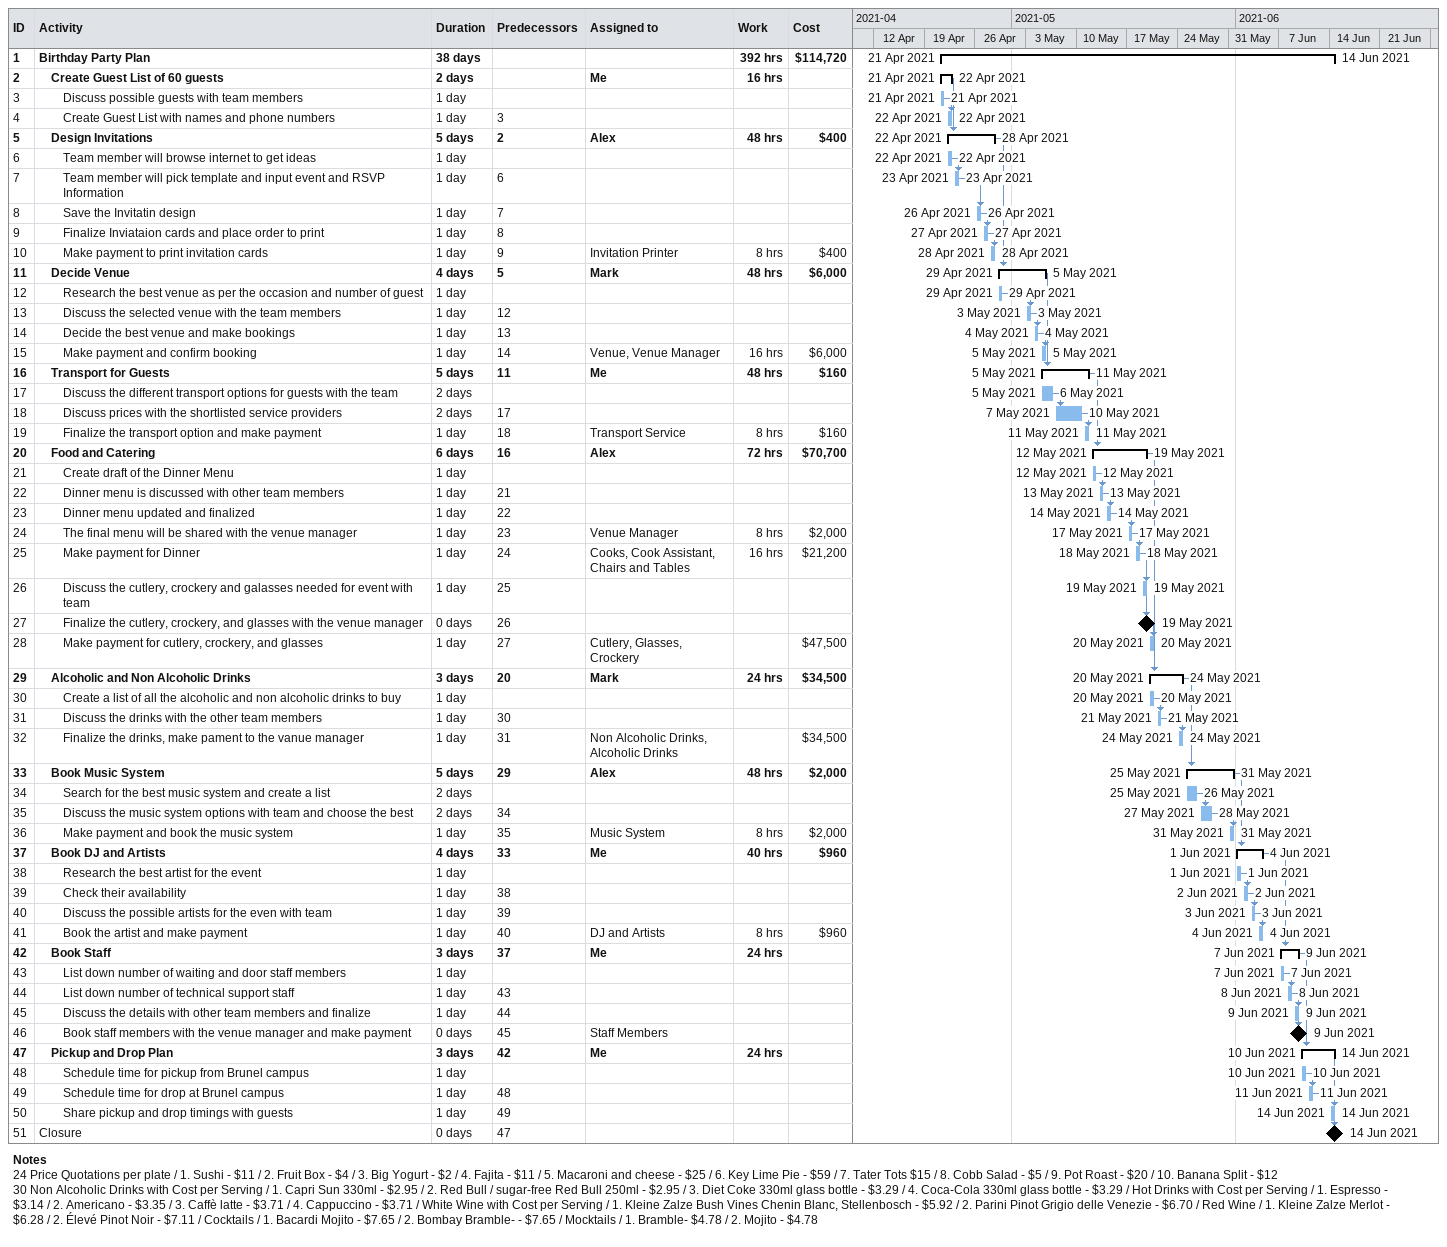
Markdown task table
| ID | Level | Task | Duration | Start | Finish | Predecessors | Resources | Work (h) | Cost ($) |
|---|---|---|---|---|---|---|---|---|---|
| 1 | 1 | **Birthday Party Plan** | 38d | 2021-04-21 | 2021-06-14 |  |  | 392 | 114720 |
| 2 | 2 | **Create Guest List of 60 guests** | 2d | 2021-04-21 | 2021-04-22 |  | Me | 16 |  |
| 3 | 3 | Discuss possible guests with team members | 1d | 2021-04-21 | 2021-04-21 |  |  |  |  |
| 4 | 3 | Create Guest List with names and phone numbers | 1d | 2021-04-22 | 2021-04-22 | 3 |  |  |  |
| 5 | 2 | **Design Invitations** | 5d | 2021-04-22 | 2021-04-28 | 2 | Alex | 48 | 400 |
| 6 | 3 | Team member will browse internet to get ideas | 1d | 2021-04-22 | 2021-04-22 |  |  |  |  |
| 7 | 3 | Team member will pick template and input event and RSVP Information | 1d | 2021-04-23 | 2021-04-23 | 6 |  |  |  |
| 8 | 3 | Save the Invitatin design | 1d | 2021-04-26 | 2021-04-26 | 7 |  |  |  |
| 9 | 3 | Finalize Inviataion cards and place order to print | 1d | 2021-04-27 | 2021-04-27 | 8 |  |  |  |
| 10 | 3 | Make payment to print invitation cards | 1d | 2021-04-28 | 2021-04-28 | 9 | Invitation Printer | 8 | 400 |
| 11 | 2 | **Decide Venue** | 4d | 2021-04-29 | 2021-05-05 | 5 | Mark | 48 | 6000 |
| 12 | 3 | Research the best venue as per the occasion and number of guest | 1d | 2021-04-29 | 2021-04-29 |  |  |  |  |
| 13 | 3 | Discuss the selected venue with the team members | 1d | 2021-05-03 | 2021-05-03 | 12 |  |  |  |
| 14 | 3 | Decide the best venue and make bookings | 1d | 2021-05-04 | 2021-05-04 | 13 |  |  |  |
| 15 | 3 | Make payment and confirm booking | 1d | 2021-05-05 | 2021-05-05 | 14 | Venue, Venue Manager | 16 | 6000 |
| 16 | 2 | **Transport for Guests** | 5d | 2021-05-05 | 2021-05-11 | 11 | Me | 48 | 160 |
| 17 | 3 | Discuss the different transport options for guests with the team | 2d | 2021-05-05 | 2021-05-06 |  |  |  |  |
| 18 | 3 | Discuss prices with the shortlisted service providers | 2d | 2021-05-07 | 2021-05-10 | 17 |  |  |  |
| 19 | 3 | Finalize the transport option and make payment | 1d | 2021-05-11 | 2021-05-11 | 18 | Transport Service | 8 | 160 |
| 20 | 2 | **Food and Catering** | 6d | 2021-05-12 | 2021-05-19 | 16 | Alex | 72 | 70700 |
| 21 | 3 | Create draft of the Dinner Menu | 1d | 2021-05-12 | 2021-05-12 |  |  |  |  |
| 22 | 3 | Dinner menu is discussed with other team members | 1d | 2021-05-13 | 2021-05-13 | 21 |  |  |  |
| 23 | 3 | Dinner menu updated and finalized | 1d | 2021-05-14 | 2021-05-14 | 22 |  |  |  |
| 24 | 3 | The final menu will be shared with the venue manager | 1d | 2021-05-17 | 2021-05-17 | 23 | Venue Manager | 8 | 2000 |
| 25 | 3 | Make payment for Dinner | 1d | 2021-05-18 | 2021-05-18 | 24 | Cooks, Cook Assistant, Chairs and Tables | 16 | 21200 |
| 26 | 3 | Discuss the cutlery, crockery and galasses needed for event with team | 1d | 2021-05-19 | 2021-05-19 | 25 |  |  |  |
| 27 | 3 | Finalize the cutlery, crockery, and glasses with the venue manager | 0d | 2021-05-19 | 2021-05-19 | 26 |  |  |  |
| 28 | 3 | Make payment for cutlery, crockery, and glasses | 1d | 2021-05-20 | 2021-05-20 | 27 | Cutlery, Glasses, Crockery |  | 47500 |
| 29 | 2 | **Alcoholic and Non Alcoholic Drinks** | 3d | 2021-05-20 | 2021-05-24 | 20 | Mark | 24 | 34500 |
| 30 | 3 | Create a list of all the alcoholic and non alcoholic drinks to buy | 1d | 2021-05-20 | 2021-05-20 |  |  |  |  |
| 31 | 3 | Discuss the drinks with the other team members | 1d | 2021-05-21 | 2021-05-21 | 30 |  |  |  |
| 32 | 3 | Finalize the drinks, make pament to the vanue manager | 1d | 2021-05-24 | 2021-05-24 | 31 | Non Alcoholic Drinks, Alcoholic Drinks |  | 34500 |
| 33 | 2 | **Book Music System** | 5d | 2021-05-25 | 2021-05-31 | 29 | Alex | 48 | 2000 |
| 34 | 3 | Search for the best music system and create a list | 2d | 2021-05-25 | 2021-05-26 |  |  |  |  |
| 35 | 3 | Discuss the music system options with team and choose the best | 2d | 2021-05-27 | 2021-05-28 | 34 |  |  |  |
| 36 | 3 | Make payment and book the music system | 1d | 2021-05-31 | 2021-05-31 | 35 | Music System | 8 | 2000 |
| 37 | 2 | **Book DJ and Artists** | 4d | 2021-06-01 | 2021-06-04 | 33 | Me | 40 | 960 |
| 38 | 3 | Research the best artist for the event | 1d | 2021-06-01 | 2021-06-01 |  |  |  |  |
| 39 | 3 | Check their availability | 1d | 2021-06-02 | 2021-06-02 | 38 |  |  |  |
| 40 | 3 | Discuss the possible artists for the even with team | 1d | 2021-06-03 | 2021-06-03 | 39 |  |  |  |
| 41 | 3 | Book the artist and make payment | 1d | 2021-06-04 | 2021-06-04 | 40 | DJ and Artists | 8 | 960 |
| 42 | 2 | **Book Staff** | 3d | 2021-06-07 | 2021-06-09 | 37 | Me | 24 |  |
| 43 | 3 | List down number of waiting and door staff members | 1d | 2021-06-07 | 2021-06-07 |  |  |  |  |
| 44 | 3 | List down number of technical support staff | 1d | 2021-06-08 | 2021-06-08 | 43 |  |  |  |
| 45 | 3 | Discuss the details with other team members and finalize | 1d | 2021-06-09 | 2021-06-09 | 44 |  |  |  |
| 46 | 3 | Book staff members with the venue manager and make payment | 0d | 2021-06-09 | 2021-06-09 | 45 | Staff Members |  |  |
| 47 | 2 | **Pickup and Drop Plan** | 3d | 2021-06-10 | 2021-06-14 | 42 | Me | 24 |  |
| 48 | 3 | Schedule time for pickup from Brunel campus | 1d | 2021-06-10 | 2021-06-10 |  |  |  |  |
| 49 | 3 | Schedule time for drop at Brunel campus | 1d | 2021-06-11 | 2021-06-11 | 48 |  |  |  |
| 50 | 3 | Share pickup and drop timings with guests | 1d | 2021-06-14 | 2021-06-14 | 49 |  |  |  |
| 51 | 1 | Closure | 0d | 2021-06-14 | 2021-06-14 | 47 |  |  |  |

Notes
- 24: Price Quotations per plate / 1. Sushi - $11 / 2. Fruit Box - $4 / 3. Big Yogurt - $2 / 4. Fajita - $11 / 5. Macaroni and cheese - $25 / 6. Key Lime Pie - $59 / 7. Tater Tots $15 / 8. Cobb Salad - $5 / 9. Pot Roast - $20 / 10. Banana Split - $12
- 30: Non Alcoholic Drinks with Cost per Serving / 1. Capri Sun 330ml - $2.95 / 2. Red Bull / sugar-free Red Bull 250ml - $2.95 / 3. Diet Coke 330ml glass bottle - $3.29 / 4. Coca-Cola 330ml glass bottle - $3.29 / Hot Drinks with Cost per Serving / 1. Espresso - $3.14 / 2. Americano - $3.35 / 3. Caffè latte - $3.71 / 4. Cappuccino - $3.71 / White Wine with Cost per Serving / 1. Kleine Zalze Bush Vines Chenin Blanc, Stellenbosch - $5.92 / 2. Parini Pinot Grigio delle Venezie - $6.70 / Red Wine / 1. Kleine Zalze Merlot - $6.28 / 2. Élevé Pinot Noir - $7.11 / Cocktails / 1. Bacardi Mojito - $7.65 / 2. Bombay Bramble- - $7.65 / Mocktails / 1. Bramble- $4.78 / 2. Mojito - $4.78
